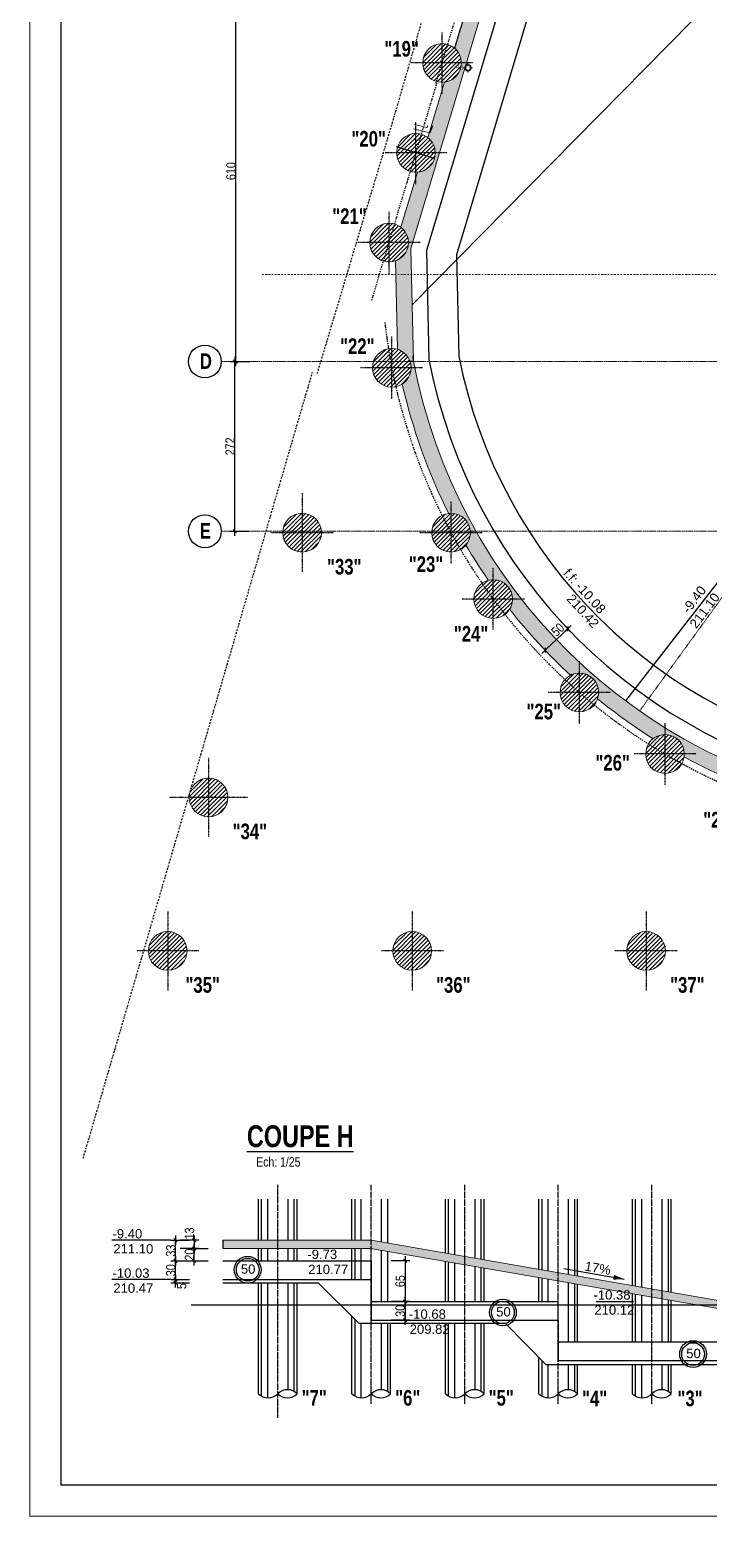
# Model space of a CAD drawing. Header units: millimetres. Extents: x -26249 to 60250, y -21218 to 23336.
# Drawn here: x -9943 to -8854, y 18295 to 20676 of the extents above; entities that cross this region are included whole.
import ezdxf
from ezdxf.enums import TextEntityAlignment as Align

# ---------------------------------------------------------------- set-up
doc = ezdxf.new("R2010")
doc.units = ezdxf.units.MM
for name, pattern in [('CACHEX2', [19.05, 12.7, -6.35]), ('Style de ligne -6', [1.04164, 0.625, -0.20828, 0.06943, -0.13893]), ('TIRETPTX2', [50.8, 25.4, -12.7, 0, -12.7])]:
    doc.linetypes.add(name, pattern=pattern)
for name, color, linetype in [('01_cote_gen', 4, 'Continuous'), ('01_linteaux', 2, 'Continuous'), ('01_murs_sup', 2, 'CACHEX2'), ('01_poch_murs', 253, 'Continuous'), ('01_texte', 230, 'Continuous'), ('AA_COTES', 2, 'Continuous')]:
    doc.layers.add(name, color=color, linetype=linetype)
for name, color, linetype, lineweight in [('01_murs_coup', 5, 'Continuous', 60), ('01_PIEUX', 5, 'Continuous', 60), ('B Général', 7, 'Continuous', 5), ('C ANNOTATIONS-prestations', 7, 'Continuous', 5)]:
    doc.layers.add(name, color=color, linetype=linetype, lineweight=lineweight)
doc.styles.add('Eurostile', font='')
doc.styles.add('impact', font='impact.ttf')
doc.styles.add('MATTE_TXT', font='arial.ttf')
doc.styles.add('STYLE2', font='ARIALN.TTF')
doc.styles.get('Eurostile').set_extended_font_data('Eurostile')
doc.dimstyles.new('JB50', dxfattribs={"dimscale": 0.1, "dimtxt": 150, "dimasz": 15, "dimexe": 0.1, "dimexo": 0.1, "dimgap": 0.09, "dimtad": 1, "dimdec": 1, "dimdsep": 46, "dimtxsty": 'STYLE2', "dimblk1": 'BOND_G', "dimblk2": 'BOND_D', "dimsah": 1, "dimcen": 1.5, "dimdle": 0.01, "dimse1": 1, "dimse2": 1, "dimclrd": 4, "dimclre": 2, "dimclrt": 6, "dimazin": 2, "dimtfac": 2.333333, "dimtdec": 1, "dimtix": 1, "dimtmove": 2, "dimatfit": 3, "dimldrblk": 'BOND_G', "dimfxl": 1, "dimtolj": 1, "dimtzin": 0, "dimarcsym": 0})

# ---------------------------------------------------------------- blocks, each defined once
blk = doc.blocks.new('BOND_G')
at = {"layer": 'AA_COTES', "color": 0}
for p, q in [((5, 0), (-5, 0)), ((1.8, 1.8), (-1.8, -1.8)), ((0, -5), (0, 15))]:
    blk.add_line(p, q, dxfattribs=at)
blk = doc.blocks.new('BOND_D')
at = {"layer": 'AA_COTES', "color": 0}
for p, q in [((5, 0), (-5, 0)), ((-1.8, -1.8), (1.8, 1.8)), ((0, 5), (0, -15))]:
    blk.add_line(p, q, dxfattribs=at)
blk = doc.blocks.new('*D357')
at = {"layer": '01_cote_gen', "color": 4, "lineweight": -2, "ltscale": 3, "transparency": 16777216}
blk.add_line((-9614.3, 19874.4), (-9614.3, 20143.4), dxfattribs=at)
at = {"layer": 'Defpoints', "color": 0, "ltscale": 3, "transparency": 16777216}
for p in [(-9614.3, 20144.9), (-9583.6, 20144.9), (-9606.5, 19872.9)]:
    blk.add_point(p, dxfattribs=at)
at = {"layer": '01_cote_gen', "color": 4, "lineweight": -2, "ltscale": 3, "transparency": 16777216, "xscale": 1.5, "yscale": 1.5, "zscale": 1.5}
for name, p, rotation in [('BOND_D', (-9614.3, 20144.9), 90), ('BOND_G', (-9614.3, 19872.9), 270)]:
    blk.add_blockref(name, p, dxfattribs=dict(at, rotation=rotation))
at = {"layer": '01_cote_gen', "color": 6, "ltscale": 3, "transparency": 16777216, "insert": (-9621.8, 20008.9), "char_height": 15, "attachment_point": 5, "rotation": 90, "style": 'STYLE2'}
blk.add_mtext('\\A1;272', dxfattribs=at)
blk = doc.blocks.new('*D358')
at = {"layer": '01_cote_gen', "color": 4, "lineweight": -2, "ltscale": 3, "transparency": 16777216}
blk.add_line((-9612.8, 20146.4), (-9612.8, 20753.4), dxfattribs=at)
at = {"layer": 'Defpoints', "color": 0, "ltscale": 3, "transparency": 16777216}
for p in [(-9612.8, 20754.9), (-9612.8, 20754.9), (-9583.6, 20144.9)]:
    blk.add_point(p, dxfattribs=at)
at = {"layer": '01_cote_gen', "color": 4, "lineweight": -2, "ltscale": 3, "transparency": 16777216, "xscale": 1.5, "yscale": 1.5, "zscale": 1.5}
for name, p, rotation in [('BOND_D', (-9612.8, 20754.9), 90), ('BOND_G', (-9612.8, 20144.9), 270)]:
    blk.add_blockref(name, p, dxfattribs=dict(at, rotation=rotation))
at = {"layer": '01_cote_gen', "color": 6, "ltscale": 3, "transparency": 16777216, "insert": (-9620.4, 20449.9), "char_height": 15, "attachment_point": 5, "rotation": 90, "style": 'STYLE2'}
blk.add_mtext('\\A1;610', dxfattribs=at)
blk = doc.blocks.new('EP')
at = {"layer": 'B Général', "color": 7, "linetype": 'Continuous', "lineweight": 5}
for p, q in [((-7.5, 0), (-2.5, 0)), ((0, 7.5), (0, 2.5)), ((7.5, 0), (2.5, 0)), ((0, -7.5), (0, -2.5))]:
    blk.add_line(p, q, dxfattribs=at)
at = {"layer": 'B Général', "color": 7, "linetype": 'Continuous', "lineweight": 5, "flags": 128}
for points in [[(-5, 0, -1), (5, 0, -1)], [(-4.3, 0, -1), (4.3, 0, -1)]]:
    blk.add_lwpolyline(points, format="xyb", close=True, dxfattribs=at)
at = {"layer": 'C ANNOTATIONS-prestations', "insert": (7.5, 4), "char_height": 7.05, "attachment_point": 1, "line_spacing_factor": 0.895453, "style": 'Eurostile'}
blk.add_mtext('EP', dxfattribs=at)
blk = doc.blocks.new('*D361')
at = {"layer": '01_cote_gen', "color": 4, "lineweight": -2, "ltscale": 3, "transparency": 16777216}
blk.add_line((-9341.4, 18702.3), (-9341.4, 18640.3), dxfattribs=at)
at = {"layer": 'Defpoints', "color": 0, "ltscale": 3, "transparency": 16777216}
for p in [(-9395.5, 18703.8), (-9353.4, 18638.8), (-9341.4, 18638.8)]:
    blk.add_point(p, dxfattribs=at)
at = {"layer": '01_cote_gen', "color": 4, "lineweight": -2, "ltscale": 3, "transparency": 16777216, "xscale": 1.5, "yscale": 1.5, "zscale": 1.5}
for name, p, rotation in [('BOND_G', (-9341.4, 18703.8), 90), ('BOND_D', (-9341.4, 18638.8), 270)]:
    blk.add_blockref(name, p, dxfattribs=dict(at, rotation=rotation))
at = {"layer": '01_cote_gen', "color": 6, "ltscale": 3, "transparency": 16777216, "insert": (-9349.1, 18671.3), "char_height": 15, "attachment_point": 5, "rotation": 90, "style": 'STYLE2'}
blk.add_mtext('\\A1;65', dxfattribs=at)
blk = doc.blocks.new('*D99')
at = {"layer": '01_cote_gen', "color": 4, "lineweight": -2, "ltscale": 3, "transparency": 16777216}
blk.add_line((-9709.3, 18675.3), (-9709.3, 18702.3), dxfattribs=at)
at = {"layer": 'Defpoints', "color": 0, "ltscale": 3, "transparency": 16777216}
for p in [(-9709.3, 18703.8), (-9677.8, 18703.8), (-9677.8, 18673.8)]:
    blk.add_point(p, dxfattribs=at)
at = {"layer": '01_cote_gen', "color": 4, "lineweight": -2, "ltscale": 3, "transparency": 16777216, "xscale": 1.5, "yscale": 1.5, "zscale": 1.5}
for name, p, rotation in [('BOND_D', (-9709.3, 18703.8), 90), ('BOND_G', (-9709.3, 18673.8), 270)]:
    blk.add_blockref(name, p, dxfattribs=dict(at, rotation=rotation))
at = {"layer": '01_cote_gen', "color": 6, "ltscale": 3, "transparency": 16777216, "insert": (-9717, 18688.8), "char_height": 15, "attachment_point": 5, "rotation": 90, "style": 'STYLE2'}
blk.add_mtext('\\A1;30', dxfattribs=at)
blk = doc.blocks.new('*D100')
at = {"layer": '01_cote_gen', "color": 4, "lineweight": -2, "ltscale": 3, "transparency": 16777216}
blk.add_line((-9709.3, 18705.3), (-9709.3, 18735.3), dxfattribs=at)
at = {"layer": 'Defpoints', "color": 0, "ltscale": 3, "transparency": 16777216}
for p in [(-9709.3, 18736.8), (-9667.8, 18736.8), (-9667.8, 18703.8)]:
    blk.add_point(p, dxfattribs=at)
at = {"layer": '01_cote_gen', "color": 4, "lineweight": -2, "ltscale": 3, "transparency": 16777216, "xscale": 1.5, "yscale": 1.5, "zscale": 1.5}
for name, p, rotation in [('BOND_D', (-9709.3, 18736.8), 90), ('BOND_G', (-9709.3, 18703.8), 270)]:
    blk.add_blockref(name, p, dxfattribs=dict(at, rotation=rotation))
at = {"layer": '01_cote_gen', "color": 6, "ltscale": 3, "transparency": 16777216, "insert": (-9717, 18720.3), "char_height": 15, "attachment_point": 5, "rotation": 90, "style": 'STYLE2'}
blk.add_mtext('\\A1;33', dxfattribs=at)
blk = doc.blocks.new('*D362')
at = {"layer": '01_cote_gen', "color": 4, "lineweight": -2, "ltscale": 3, "transparency": 16777216}
blk.add_line((-9679.3, 18735.3), (-9679.3, 18725.3), dxfattribs=at)
at = {"layer": 'Defpoints', "color": 0, "ltscale": 3, "transparency": 16777216}
for p in [(-9679.3, 18723.8), (-9629.3, 18736.8), (-9629.3, 18723.8)]:
    blk.add_point(p, dxfattribs=at)
at = {"layer": '01_cote_gen', "color": 4, "lineweight": -2, "ltscale": 3, "transparency": 16777216, "xscale": 1.5, "yscale": 1.5, "zscale": 1.5}
for name, p, rotation in [('BOND_G', (-9679.3, 18736.8), 90), ('BOND_D', (-9679.3, 18723.8), 270)]:
    blk.add_blockref(name, p, dxfattribs=dict(at, rotation=rotation))
at = {"layer": '01_cote_gen', "color": 6, "ltscale": 3, "transparency": 16777216, "insert": (-9687, 18747.8), "char_height": 15, "attachment_point": 5, "rotation": 90, "style": 'STYLE2'}
blk.add_mtext('\\A1;13', dxfattribs=at)
blk = doc.blocks.new('*D363')
at = {"layer": '01_cote_gen', "color": 4, "lineweight": -2, "ltscale": 3, "transparency": 16777216}
blk.add_line((-9679.3, 18705.3), (-9679.3, 18722.3), dxfattribs=at)
at = {"layer": 'Defpoints', "color": 0, "ltscale": 3, "transparency": 16777216}
for p in [(-9679.3, 18723.8), (-9629.3, 18723.8), (-9629.3, 18703.8)]:
    blk.add_point(p, dxfattribs=at)
at = {"layer": '01_cote_gen', "color": 4, "lineweight": -2, "ltscale": 3, "transparency": 16777216, "xscale": 1.5, "yscale": 1.5, "zscale": 1.5}
for name, p, rotation in [('BOND_D', (-9679.3, 18723.8), 90), ('BOND_G', (-9679.3, 18703.8), 270)]:
    blk.add_blockref(name, p, dxfattribs=dict(at, rotation=rotation))
at = {"layer": '01_cote_gen', "color": 6, "ltscale": 3, "transparency": 16777216, "insert": (-9687, 18713.8), "char_height": 15, "attachment_point": 5, "rotation": 90, "style": 'STYLE2'}
blk.add_mtext('\\A1;20', dxfattribs=at)
blk = doc.blocks.new('*D364')
at = {"layer": '01_cote_gen', "color": 4, "lineweight": -2, "ltscale": 3, "transparency": 16777216}
blk.add_line((-9709.3, 18670.3), (-9709.3, 18672.3), dxfattribs=at)
at = {"layer": 'Defpoints', "color": 0, "ltscale": 3, "transparency": 16777216}
for p in [(-9709.3, 18673.8), (-9633.8, 18673.8), (-9633.8, 18668.8)]:
    blk.add_point(p, dxfattribs=at)
at = {"layer": '01_cote_gen', "color": 4, "lineweight": -2, "ltscale": 3, "transparency": 16777216, "xscale": 1.5, "yscale": 1.5, "zscale": 1.5}
for name, p, rotation in [('BOND_D', (-9709.3, 18673.8), 90), ('BOND_G', (-9709.3, 18668.8), 270)]:
    blk.add_blockref(name, p, dxfattribs=dict(at, rotation=rotation))
at = {"layer": '01_cote_gen', "color": 6, "ltscale": 3, "transparency": 16777216, "insert": (-9699.5, 18663.3), "char_height": 15, "attachment_point": 5, "rotation": 90, "style": 'STYLE2'}
blk.add_mtext('\\A1;5', dxfattribs=at)
blk = doc.blocks.new('*D101')
at = {"layer": '01_cote_gen', "color": 4, "lineweight": -2, "ltscale": 3, "transparency": 16777216}
blk.add_line((-9341.4, 18637.3), (-9341.4, 18610.3), dxfattribs=at)
at = {"layer": 'Defpoints', "color": 0, "ltscale": 3, "transparency": 16777216}
for p in [(-9325.1, 18638.8), (-9341.4, 18608.8), (-9329.4, 18608.8)]:
    blk.add_point(p, dxfattribs=at)
at = {"layer": '01_cote_gen', "color": 4, "lineweight": -2, "ltscale": 3, "transparency": 16777216, "xscale": 1.5, "yscale": 1.5, "zscale": 1.5}
for name, p, rotation in [('BOND_G', (-9341.4, 18638.8), 90), ('BOND_D', (-9341.4, 18608.8), 270)]:
    blk.add_blockref(name, p, dxfattribs=dict(at, rotation=rotation))
at = {"layer": '01_cote_gen', "color": 6, "ltscale": 3, "transparency": 16777216, "insert": (-9349.1, 18623.8), "char_height": 15, "attachment_point": 5, "rotation": 90, "style": 'STYLE2'}
blk.add_mtext('\\A1;30', dxfattribs=at)
blk = doc.blocks.new('*D103')
at = {"layer": '01_cote_gen', "color": 4, "lineweight": -2, "ltscale": 3, "transparency": 16777216}
blk.add_line((-9081.7, 19715.6), (-9115.8, 19683.3), dxfattribs=at)
at = {"layer": 'Defpoints', "color": 0, "ltscale": 3, "transparency": 16777216}
for p in [(-9083.3, 19719.5), (-9119.7, 19685.2), (-9116.9, 19682.3)]:
    blk.add_point(p, dxfattribs=at)
at = {"layer": '01_cote_gen', "color": 4, "lineweight": -2, "ltscale": 3, "transparency": 16777216, "xscale": 1.5, "yscale": 1.5, "zscale": 1.5}
for name, p, rotation in [('BOND_G', (-9080.6, 19716.6), 43.38451321348879), ('BOND_D', (-9116.9, 19682.3), 223.3845132134888)]:
    blk.add_blockref(name, p, dxfattribs=dict(at, rotation=rotation))
at = {"layer": '01_cote_gen', "color": 6, "ltscale": 3, "transparency": 16777216, "insert": (-9096.5, 19715.2), "char_height": 15, "attachment_point": 5, "rotation": 43.3845, "style": 'STYLE2'}
blk.add_mtext('\\A1;50', dxfattribs=at)

msp = doc.modelspace()

# ---------------------------------------------------------------- hatches: boundary and pattern name
at = {"layer": '01_poch_murs', "ltscale": 3}
h = msp.add_hatch(color=256, dxfattribs=at)
h.dxf.hatch_style = 1
h.paths.add_polyline_path([(-9331.339, 20284.242), (-9356.347, 20284.242), (-9353.452, 20164.532, -0.24019341), (-9333.27, 20144.894), (-9327.881, 20144.894, -0.00015236), (-9327.982, 20145.424)])
h.paths.add_polyline_path([(-9332.346, 20325.856), (-9329.446, 20335.509), (-9336.035, 20335.509, -0.31949789), (-9356.878, 20306.22), (-9356.347, 20284.242), (-9331.339, 20284.242)])
h.paths.add_polyline_path([(-9286.29, 20479.176), (-9292.879, 20479.176, -0.39358937), (-9321.682, 20448.254), (-9348.162, 20360.102, -0.23315293), (-9336.035, 20335.509), (-9329.446, 20335.509)])
h.paths.add_polyline_path([(-9203.468, 20754.894), (-9210.033, 20754.894, -0.27382054), (-9235.337, 20735.989), (-9262.067, 20646.904, -0.22061203), (-9251.092, 20623.239), (-9243.015, 20623.239)])
h.paths.add_polyline_path([(-9243.015, 20623.239), (-9251.092, 20623.239, -0.37970291), (-9278.404, 20592.459), (-9305.014, 20503.775, -0.23323419), (-9292.879, 20479.176), (-9286.29, 20479.176)])
h.paths.add_polyline_path([(-9199.888, 20766.811), (-9207.651, 20766.811, -0.09897303), (-9210.033, 20754.894), (-9203.468, 20754.894)])
h.paths.add_polyline_path([(-9159.01, 20902.894), (-9165.129, 20902.894, -0.31805083), (-9192.269, 20879.523), (-9218.915, 20790.718, -0.22379554), (-9207.651, 20766.811), (-9199.888, 20766.811)])
h.paths.add_polyline_path([(-9113.633, 21053.955), (-9120.77, 21053.955, -0.39010005), (-9149.199, 21023.062), (-9175.765, 20934.526, -0.22696715), (-9164.211, 20910.383), (-9156.76, 20910.383)])
h.paths.add_polyline_path([(-9156.76, 20910.383), (-9164.211, 20910.383, -0.06108135), (-9165.129, 20902.894), (-9159.01, 20902.894)])
h.paths.add_polyline_path([(-9081.822, 21159.856), (-9088.728, 21159.856, -0.39264435), (-9117.43, 21128.941), (-9132.616, 21078.33, -0.23012756), (-9120.77, 21053.955), (-9113.633, 21053.955)])
at = {"layer": '01_poch_murs'}
h = msp.add_hatch(dxfattribs=at)
h.set_pattern_fill('ANSI31', color=256, scale=1.5)
h.set_pattern_definition([(45, (-27490.784, 29326.507), (-3.367596, 3.367596), [])])
h.paths.add_polyline_path([(-9282.092, 20654.239, 0.41421356), (-9313.092, 20623.239), (-9282.092, 20623.239)])
h.paths.add_polyline_path([(-9282.092, 20623.239), (-9313.092, 20623.239, 0.41421356), (-9282.092, 20592.239)])
h.paths.add_polyline_path([(-9282.092, 20654.239), (-9282.092, 20623.239), (-9251.092, 20623.239, 0.41421356)])
h.paths.add_polyline_path([(-9251.092, 20623.239), (-9282.092, 20623.239), (-9282.092, 20592.239, 0.41421356)])
h = msp.add_hatch(dxfattribs=at)
h.set_pattern_fill('ANSI31', color=256, scale=1.5)
h.set_pattern_definition([(45, (-27532.5715, 29182.444), (-3.367596, 3.367596), [])])
h.paths.add_polyline_path([(-9323.879, 20510.176, 0.41421356), (-9354.879, 20479.176), (-9323.879, 20479.176)])
h.paths.add_polyline_path([(-9323.879, 20479.176), (-9354.879, 20479.176, 0.41421356), (-9323.879, 20448.176)])
h.paths.add_polyline_path([(-9323.879, 20510.176), (-9323.879, 20479.176), (-9292.879, 20479.176, 0.41421356)])
h.paths.add_polyline_path([(-9292.879, 20479.176), (-9323.879, 20479.176), (-9323.879, 20448.176, 0.41421356)])
h = msp.add_hatch(dxfattribs=at)
h.set_pattern_fill('ANSI31', color=256, scale=1.5)
h.set_pattern_definition([(45, (-27575.7275, 29038.777), (-3.367596, 3.367596), [])])
h.paths.add_polyline_path([(-9367.035, 20366.509, 0.41421356), (-9398.035, 20335.509), (-9367.035, 20335.509)])
h.paths.add_polyline_path([(-9367.035, 20335.509), (-9398.035, 20335.509, 0.41421356), (-9367.035, 20304.509)])
h.paths.add_polyline_path([(-9367.035, 20366.509), (-9367.035, 20335.509), (-9336.035, 20335.509, 0.41421356)])
h.paths.add_polyline_path([(-9336.035, 20335.509), (-9367.035, 20335.509), (-9367.035, 20304.509, 0.41421356)])
h = msp.add_hatch(dxfattribs=at)
h.set_pattern_fill('ANSI31', color=256, scale=1.5)
h.set_pattern_definition([(45, (-27571.314, 28838.1866), (-3.367596, 3.367596), [])])
h.paths.add_polyline_path([(-9362.622, 20165.919, 0.41421356), (-9393.622, 20134.919), (-9362.622, 20134.919)])
h.paths.add_polyline_path([(-9362.622, 20134.919), (-9393.622, 20134.919, 0.41421356), (-9362.622, 20103.919)])
h.paths.add_polyline_path([(-9362.622, 20165.919), (-9362.622, 20134.919), (-9331.622, 20134.919, 0.41421356)])
h.paths.add_polyline_path([(-9331.622, 20134.919), (-9362.622, 20134.919), (-9362.622, 20103.919, 0.41421356)])
at = {"layer": '01_poch_murs', "ltscale": 3}
h = msp.add_hatch(color=256, dxfattribs=at)
h.dxf.hatch_style = 1
h.paths.add_polyline_path([(-8146.63, 19454.648), (-8146.63, 19481.295, -0.08988956), (-8457.58, 19424.938), (-8457.58, 19399.938, 0.04526016), (-8293.662, 19414.806, -0.67849209), (-8237.346, 19426.959, 0.02604617)])
h.paths.add_polyline_path([(-8474.935, 19400.103, 0.00476298), (-8457.58, 19399.938), (-8457.58, 19424.938, -0.08931239), (-8766.628, 19480.585), (-8766.628, 19467.789, -0.13008306), (-8762.484, 19452.477, 0.06483466), (-8532.472, 19403.022, -0.67849209)])
h.paths.add_polyline_path([(-9227.718, 19872.894), (-9236.719, 19872.894, -0.01849545), (-9236.634, 19870.602, -0.17536086), (-9243.812, 19850.765, 0.01836853), (-9207.915, 19794.297, -0.49138029), (-9169.062, 19764.308, -0.14032709), (-9173.759, 19747.903, 0.03953732), (-9076.203, 19642.189, -0.56206299), (-9030.959, 19614.655, -0.08428614), (-9032.696, 19604.424, 0.03011723), (-8943.648, 19540.446, -0.62413653), (-8893.614, 19515.977, -0.03818521), (-8893.975, 19511.263, 0.02375935), (-8816.136, 19473.467, -0.50393185), (-8766.628, 19467.789), (-8766.628, 19480.585, -0.17612289)])
h.paths.add_polyline_path([(-9327.881, 20144.894), (-9333.27, 20144.894, -0.08208068), (-9331.622, 20134.919, -0.25539534), (-9345.878, 20108.83, 0.06071622), (-9271.327, 19901.382, -0.42758212), (-9236.719, 19872.894), (-9227.718, 19872.894, -0.08234246)])
at = {"layer": '01_poch_murs'}
h = msp.add_hatch(dxfattribs=at)
h.set_pattern_fill('ANSI31', color=256, scale=1.5)
h.set_pattern_definition([(45, (-27715.145, 28573.87), (-3.367596, 3.367596), [])])
h.paths.add_polyline_path([(-9506.452, 19901.602, 0.41421356), (-9537.452, 19870.602), (-9506.452, 19870.602)])
h.paths.add_polyline_path([(-9506.452, 19870.602), (-9537.452, 19870.602, 0.41421356), (-9506.452, 19839.602)])
h.paths.add_polyline_path([(-9506.452, 19901.602), (-9506.452, 19870.602), (-9475.452, 19870.602, 0.41421356)])
h.paths.add_polyline_path([(-9475.452, 19870.602), (-9506.452, 19870.602), (-9506.452, 19839.602, 0.41421356)])
h = msp.add_hatch(dxfattribs=at)
h.set_pattern_fill('ANSI31', color=256, scale=1.5)
h.set_pattern_definition([(45, (-27476.3266, 28573.87), (-3.367596, 3.367596), [])])
h.paths.add_polyline_path([(-9267.634, 19901.602, 0.41421356), (-9298.634, 19870.602), (-9267.634, 19870.602)])
h.paths.add_polyline_path([(-9267.634, 19870.602), (-9298.634, 19870.602, 0.41421356), (-9267.634, 19839.602)])
h.paths.add_polyline_path([(-9267.634, 19901.602), (-9267.634, 19870.602), (-9236.634, 19870.602, 0.41421356)])
h.paths.add_polyline_path([(-9236.634, 19870.602), (-9267.634, 19870.602), (-9267.634, 19839.602, 0.41421356)])
h = msp.add_hatch(dxfattribs=at)
h.set_pattern_fill('ANSI31', color=256, scale=1.5)
h.set_pattern_definition([(45, (-27408.754, 28467.576), (-3.367596, 3.367596), [])])
h.paths.add_polyline_path([(-9200.062, 19795.308, 0.41421356), (-9231.062, 19764.308), (-9200.062, 19764.308)])
h.paths.add_polyline_path([(-9200.062, 19764.308), (-9231.062, 19764.308, 0.41421356), (-9200.062, 19733.308)])
h.paths.add_polyline_path([(-9200.062, 19795.308), (-9200.062, 19764.308), (-9169.062, 19764.308, 0.41421356)])
h.paths.add_polyline_path([(-9169.062, 19764.308), (-9200.062, 19764.308), (-9200.062, 19733.308, 0.41421356)])
h = msp.add_hatch(dxfattribs=at)
h.set_pattern_fill('ANSI31', color=256, scale=1.5)
h.set_pattern_definition([(45, (-27270.651, 28317.9227), (-3.367596, 3.367596), [])])
h.paths.add_polyline_path([(-9061.959, 19645.655, 0.41421356), (-9092.959, 19614.655), (-9061.959, 19614.655)])
h.paths.add_polyline_path([(-9061.959, 19614.655), (-9092.959, 19614.655, 0.41421356), (-9061.959, 19583.655)])
h.paths.add_polyline_path([(-9061.959, 19645.655), (-9061.959, 19614.655), (-9030.959, 19614.655, 0.41421356)])
h.paths.add_polyline_path([(-9030.959, 19614.655), (-9061.959, 19614.655), (-9061.959, 19583.655, 0.41421356)])
h = msp.add_hatch(dxfattribs=at)
h.set_pattern_fill('ANSI31', color=256, scale=1.5)
h.set_pattern_definition([(45, (-27133.3067, 28219.245), (-3.367596, 3.367596), [])])
h.paths.add_polyline_path([(-8924.614, 19546.977, 0.41421356), (-8955.614, 19515.977), (-8924.614, 19515.977)])
h.paths.add_polyline_path([(-8924.614, 19515.977), (-8955.614, 19515.977, 0.41421356), (-8924.614, 19484.977)])
h.paths.add_polyline_path([(-8924.614, 19546.977), (-8924.614, 19515.977), (-8893.614, 19515.977, 0.41421356)])
h.paths.add_polyline_path([(-8893.614, 19515.977), (-8924.614, 19515.977), (-8924.614, 19484.977, 0.41421356)])
h = msp.add_hatch(dxfattribs=at)
h.set_pattern_fill('ANSI31', color=256, scale=1.5)
h.set_pattern_definition([(45, (-27865.0595, 28149.707), (-3.367596, 3.367596), [])])
h.paths.add_polyline_path([(-9656.367, 19477.439, 0.41421356), (-9687.367, 19446.439), (-9656.367, 19446.439)])
h.paths.add_polyline_path([(-9656.367, 19446.439), (-9687.367, 19446.439, 0.41421356), (-9656.367, 19415.439)])
h.paths.add_polyline_path([(-9656.367, 19477.439), (-9656.367, 19446.439), (-9625.367, 19446.439, 0.41421356)])
h.paths.add_polyline_path([(-9625.367, 19446.439), (-9656.367, 19446.439), (-9656.367, 19415.439, 0.41421356)])
h = msp.add_hatch(dxfattribs=at)
h.set_pattern_fill('ANSI31', color=256, scale=1.5)
h.set_pattern_definition([(45, (-27930.6676, 27903.6837), (-3.367596, 3.367596), [])])
h.paths.add_polyline_path([(-9721.975, 19231.416, 0.41421356), (-9752.975, 19200.416), (-9721.975, 19200.416)])
h.paths.add_polyline_path([(-9721.975, 19200.416), (-9752.975, 19200.416, 0.41421356), (-9721.975, 19169.416)])
h.paths.add_polyline_path([(-9721.975, 19231.416), (-9721.975, 19200.416), (-9690.975, 19200.416, 0.41421356)])
h.paths.add_polyline_path([(-9690.975, 19200.416), (-9721.975, 19200.416), (-9721.975, 19169.416, 0.41421356)])
h = msp.add_hatch(dxfattribs=at)
h.set_pattern_fill('ANSI31', color=256, scale=1.5)
h.set_pattern_definition([(45, (-27538.6497, 27903.6837), (-3.367596, 3.367596), [])])
h.paths.add_polyline_path([(-9329.957, 19231.416, 0.41421356), (-9360.957, 19200.416), (-9329.957, 19200.416)])
h.paths.add_polyline_path([(-9329.957, 19200.416), (-9360.957, 19200.416, 0.41421356), (-9329.957, 19169.416)])
h.paths.add_polyline_path([(-9329.957, 19231.416), (-9329.957, 19200.416), (-9298.957, 19200.416, 0.41421356)])
h.paths.add_polyline_path([(-9298.957, 19200.416), (-9329.957, 19200.416), (-9329.957, 19169.416, 0.41421356)])
h = msp.add_hatch(dxfattribs=at)
h.set_pattern_fill('ANSI31', color=256, scale=1.5)
h.set_pattern_definition([(45, (-27163.602, 27903.6837), (-3.367596, 3.367596), [])])
h.paths.add_polyline_path([(-8954.91, 19231.416, 0.41421356), (-8985.91, 19200.416), (-8954.91, 19200.416)])
h.paths.add_polyline_path([(-8954.91, 19200.416), (-8985.91, 19200.416, 0.41421356), (-8954.91, 19169.416)])
h.paths.add_polyline_path([(-8954.91, 19231.416), (-8954.91, 19200.416), (-8923.91, 19200.416, 0.41421356)])
h.paths.add_polyline_path([(-8923.91, 19200.416), (-8954.91, 19200.416), (-8954.91, 19169.416, 0.41421356)])
at = {"layer": '01_poch_murs', "ltscale": 3}
h = msp.add_hatch(color=256, dxfattribs=at)
h.dxf.hatch_style = 1
h.paths.add_polyline_path([(-9395.494, 18736.779), (-9633.761, 18736.779), (-9633.761, 18723.779), (-9396.613, 18723.779), (-8929.761, 18642.829), (-8929.761, 18656.023)])
h.paths.add_polyline_path([(-8929.761, 18656.023), (-8929.761, 18642.829), (-8671.761, 18598.093), (-8671.761, 18611.287)])
h.paths.add_polyline_path([(-8661.761, 18609.554), (-8671.761, 18611.287), (-8671.761, 18598.093), (-8661.761, 18596.36)])
h.paths.add_polyline_path([(-8645.761, 18606.779), (-8661.761, 18609.554), (-8661.761, 18596.36), (-8645.761, 18593.585)])

# ---------------------------------------------------------------- linework, layer by layer
at = {"layer": '01_cote_gen', "ltscale": 3}
msp.add_line((-9294.21, 20470.19), (-9355.204, 20488.645), dxfattribs=at)
at = {"layer": '01_cote_gen'}
msp.add_line((-8795.761, 18632.788), (-9684.299, 18632.788), dxfattribs=at)
at = {"layer": '01_linteaux', "linetype": 'TIRETPTX2', "ltscale": 0.07}
for p, q in [((-9291.913, 20590.779), (-9085.229, 21273.876)), ((-9394.745, 20243.197), (-9289.043, 20595.329))]:
    msp.add_line(p, q, dxfattribs=at)
at = {"layer": '01_linteaux'}
for p, q in [((-9026.97, 21255.559), (-9307.257, 20322.478)), ((-9307.257, 20322.478), (-9303.04, 20148.094)), ((-9576.494, 18736.779), (-9576.494, 18802.779)), ((-9514.494, 18736.779), (-9514.494, 18802.779)), ((-9426.494, 18736.779), (-9426.494, 18802.779)), ((-9276.676, 18716.177), (-9276.676, 18802.779)), ((-9214.676, 18705.426), (-9214.676, 18802.779)), ((-9126.761, 18690.182), (-9126.761, 18802.779)), ((-9064.761, 18679.432), (-9064.761, 18802.779)), ((-8976.761, 18664.173), (-8976.761, 18802.779)), ((-8914.761, 18653.422), (-8914.761, 18802.779)), ((-9576.494, 18703.779), (-9576.494, 18723.779)), ((-9514.494, 18703.779), (-9514.494, 18723.779)), ((-9426.494, 18673.779), (-9426.494, 18723.779)), ((-9633.761, 18703.779), (-9395.494, 18703.779)), ((-9395.494, 18703.779), (-9395.494, 18673.779)), ((-9276.676, 18638.779), (-9276.676, 18702.983)), ((-9214.676, 18638.779), (-9214.676, 18692.232)), ((-9126.761, 18638.779), (-9126.761, 18676.988)), ((-9633.761, 18673.779), (-9395.494, 18673.779)), ((-9633.761, 18668.779), (-9480.631, 18668.779)), ((-9576.494, 18490.849), (-9576.494, 18668.779)), ((-9514.494, 18490.849), (-9514.494, 18668.779)), ((-9480.631, 18668.779), (-9415.432, 18603.779)), ((-9395.494, 18673.643), (-9395.494, 18638.779)), ((-9064.761, 18573.828), (-9064.761, 18666.238)), ((-8976.761, 18573.581), (-8976.761, 18650.979)), ((-9395.494, 18638.779), (-9095.761, 18638.779)), ((-9395.494, 18638.779), (-9395.494, 18608.779)), ((-9095.761, 18608.779), (-9095.761, 18638.779)), ((-8914.761, 18573.406), (-8914.761, 18640.228)), ((-9426.494, 18490.849), (-9426.494, 18614.808)), ((-9415.432, 18603.779), (-9180.761, 18603.779)), ((-9415.432, 18603.779), (-9180.761, 18603.779)), ((-9395.494, 18608.779), (-9095.761, 18608.779)), ((-9364.494, 18490.849), (-9364.494, 18603.779)), ((-9276.676, 18490.849), (-9276.676, 18603.779)), ((-9214.676, 18490.849), (-9214.676, 18603.779)), ((-9180.761, 18603.779), (-9115.698, 18537.616)), ((-9095.761, 18608.779), (-9095.761, 18573.916)), ((-9095.761, 18543.916), (-9095.761, 18573.916)), ((-9095.761, 18573.916), (-9095.761, 18543.916)), ((-8645.761, 18573.779), (-9095.761, 18573.779)), ((-9126.761, 18490.849), (-9126.761, 18548.865)), ((-9115.698, 18537.616), (-8645.761, 18537.616)), ((-8645.761, 18543.779), (-9095.761, 18543.779)), ((-9064.761, 18490.849), (-9064.761, 18537.654)), ((-8976.761, 18490.849), (-8976.761, 18537.616)), ((-8914.761, 18490.849), (-8914.761, 18537.616))]:
    msp.add_line(p, q, dxfattribs=at)
at = {"layer": '01_linteaux', "linetype": 'TIRETPTX2', "ltscale": 0.01}
for p, q in [((-9282.092, 20573.239), (-9282.092, 20673.239)), ((-9232.092, 20623.239), (-9332.092, 20623.239)), ((-9323.879, 20429.176), (-9323.879, 20529.176)), ((-9273.879, 20479.176), (-9373.879, 20479.176)), ((-9367.035, 20285.509), (-9367.035, 20385.509)), ((-9317.035, 20335.509), (-9417.035, 20335.509)), ((-9362.622, 20084.919), (-9362.622, 20184.919)), ((-9312.622, 20134.919), (-9412.622, 20134.919)), ((-9506.452, 19933.761), (-9506.452, 19807.444)), ((-9267.634, 19820.602), (-9267.634, 19920.602)), ((-9456.452, 19870.602), (-9556.452, 19870.602)), ((-9217.634, 19870.602), (-9317.634, 19870.602)), ((-9200.062, 19714.308), (-9200.062, 19814.308)), ((-9150.062, 19764.308), (-9250.062, 19764.308)), ((-9061.959, 19564.655), (-9061.959, 19664.655)), ((-9011.959, 19614.655), (-9111.959, 19614.655)), ((-8924.614, 19465.977), (-8924.614, 19565.977)), ((-9656.267, 19509.597), (-9656.467, 19383.281)), ((-8874.614, 19515.977), (-8974.614, 19515.977)), ((-9593.209, 19446.439), (-9719.525, 19446.439)), ((-9721.975, 19263.574), (-9721.975, 19137.258)), ((-9329.757, 19263.574), (-9329.957, 19137.258)), ((-8954.91, 19263.574), (-8954.91, 19137.258)), ((-9672.075, 19200.416), (-9772.075, 19200.416)), ((-9279.957, 19200.416), (-9379.957, 19200.416)), ((-8904.91, 19200.416), (-9004.91, 19200.416))]:
    msp.add_line(p, q, dxfattribs=at)
at = {"layer": '01_linteaux', "linetype": 'TIRETPTX2', "ltscale": 0.02}
for p, q in [((-9545.494, 18452.319), (-9545.494, 18825.779)), ((-9395.494, 18474.852), (-9395.494, 18825.779)), ((-9245.676, 18474.852), (-9245.676, 18825.779)), ((-9095.761, 18474.852), (-9095.761, 18825.779)), ((-8945.761, 18474.852), (-8945.761, 18825.779))]:
    msp.add_line(p, q, dxfattribs=at)
at = {"layer": '01_linteaux', "linetype": 'TIRETPTX2', "ltscale": 0.07}
msp.add_arc((-8457.58, 20310.938), 922, 186.438912, 321.928747, dxfattribs=at)
at = {"layer": '01_linteaux'}
for centre, radius, start, end in [((-8457.58, 20310.938), 861, 190.90223, 327.854668), ((-9560.994, 18505.919), 21.618, 224.193871, 315.806129), ((-9529.994, 18475.779), 21.618, 44.193871, 135.806129), ((-9529.994, 18505.919), 21.618, 224.193871, 315.806129), ((-9410.994, 18505.919), 21.618, 224.193871, 315.806129), ((-9379.994, 18475.779), 21.618, 44.193871, 135.806129), ((-9379.994, 18505.919), 21.618, 224.193871, 315.806129), ((-9261.176, 18505.919), 21.618, 224.193871, 315.806129), ((-9230.176, 18475.779), 21.618, 44.193871, 135.806129), ((-9230.176, 18505.919), 21.618, 224.193871, 315.806129), ((-9111.261, 18505.919), 21.618, 224.193871, 315.806129), ((-9080.261, 18475.779), 21.618, 44.193871, 135.806129), ((-9080.261, 18505.919), 21.618, 224.193871, 315.806129), ((-8961.261, 18505.919), 21.618, 224.193871, 315.806129), ((-8930.261, 18475.779), 21.618, 44.193871, 135.806129), ((-8930.261, 18505.919), 21.618, 224.193871, 315.806129)]:
    msp.add_arc(centre, radius, start, end, dxfattribs=at)
at = {"layer": '01_linteaux', "color": 5, "linetype": 'TIRETPTX2', "ltscale": 0.1}
for points in [[(-9357.85, 20539.92), (-9265.837, 20857.379), (-9173.824, 21174.839)], [(-9369.339, 20501.605), (-9363.595, 20520.762), (-9357.85, 20539.92)], [(-9482.115, 20125.486), (-9425.727, 20313.545), (-9369.339, 20501.605)], [(-9857.382, 18868.175), (-9673.58, 19497.979), (-9489.779, 20127.784)]]:
    msp.add_open_spline(points, degree=2, dxfattribs=at)
at = {"layer": '01_murs_coup', "linetype": 'Continuous', "lineweight": 5}
for p, q in [((-9943.175, 22494.572), (-9943.175, 18294.572)), ((-9050.735, 21263.342), (-9332.346, 20325.856)), ((-9235.337, 20735.989), (-9262.067, 20646.904)), ((-9278.404, 20592.459), (-9305.014, 20503.775)), ((-9321.682, 20448.254), (-9348.162, 20360.102)), ((-9332.346, 20325.856), (-9327.982, 20145.424)), ((-9356.878, 20306.22), (-9353.452, 20164.532)), ((-9633.761, 18736.779), (-9395.494, 18736.779)), ((-9633.761, 18723.779), (-9396.613, 18723.779)), ((-9396.613, 18723.779), (-8645.761, 18593.585)), ((-9395.494, 18736.779), (-8645.761, 18606.779)), ((1506.825, 18294.572), (-9943.175, 18294.572))]:
    msp.add_line(p, q, dxfattribs=at)
at = {"layer": '01_murs_coup', "linetype": 'TIRETPTX2', "lineweight": 5, "ltscale": 0.1}
msp.add_line((-9570.722, 20284.242), (-7317.385, 20284.242), dxfattribs=at)
at = {"layer": '01_murs_coup', "linetype": 'Continuous', "lineweight": 5}
for radius, start, end in [(886, 190.766696, 329.706046), (911, 192.817881, 206.715951), (911, 210.33993, 214.549215), (911, 218.173194, 227.229764), (911, 230.853743, 237.754019), (911, 241.377998, 246.822215)]:
    msp.add_arc((-8457.58, 20310.938), radius, start, end, dxfattribs=at)
at = {"layer": '01_murs_sup', "ltscale": 0.05}
for p, q in [((-9235.337, 20735.989), (-9262.067, 20646.904)), ((-9297.318, 20522.561), (-9301.869, 20511.344))]:
    msp.add_line(p, q, dxfattribs=at)
at = {"layer": '01_PIEUX', "linetype": 'Continuous', "lineweight": 5}
for centre in [(-9282.092, 20623.239), (-9323.879, 20479.176), (-9367.035, 20335.509), (-9362.622, 20134.919), (-9506.452, 19870.602), (-9267.634, 19870.602), (-9200.062, 19764.308), (-9061.959, 19614.655), (-8924.614, 19515.977), (-9656.367, 19446.439), (-9721.975, 19200.416), (-9329.957, 19200.416), (-8954.91, 19200.416)]:
    msp.add_circle(centre, 31, dxfattribs=at)
at = {"layer": '01_poch_murs', "ltscale": 3}
for p, q in [((-9327.881, 20144.894), (-9328.204, 20154.585)), ((-9327.881, 20144.894), (-9333.27, 20144.894)), ((-9633.761, 18736.779), (-9633.761, 18723.779))]:
    msp.add_line(p, q, dxfattribs=at)
at = {"layer": '01_poch_murs', "linetype": 'CACHEX2', "lineweight": 5, "ltscale": 0.1}
msp.add_line((-8645.671, 20024.868), (-8965.581, 19584.549), dxfattribs=at)
at = {"layer": '01_poch_murs'}
for p, q in [((-9571.494, 18736.779), (-9571.494, 18802.779)), ((-9561.494, 18736.779), (-9561.494, 18802.779)), ((-9529.494, 18802.779), (-9529.494, 18736.779)), ((-9519.494, 18802.779), (-9519.494, 18736.779)), ((-9421.494, 18736.779), (-9421.494, 18802.779)), ((-9411.494, 18736.779), (-9411.494, 18802.779)), ((-9379.494, 18802.779), (-9379.494, 18734.005)), ((-9369.494, 18802.779), (-9369.494, 18732.271)), ((-9271.676, 18715.31), (-9271.676, 18802.779)), ((-9261.676, 18713.576), (-9261.676, 18802.779)), ((-9229.676, 18802.779), (-9229.676, 18708.027)), ((-9219.676, 18802.779), (-9219.676, 18706.293)), ((-9121.761, 18689.315), (-9121.761, 18802.779)), ((-9111.761, 18687.581), (-9111.761, 18802.779)), ((-9079.761, 18802.779), (-9079.761, 18682.033)), ((-9069.761, 18802.779), (-9069.761, 18680.299)), ((-8971.761, 18663.306), (-8971.761, 18802.779)), ((-8961.761, 18661.572), (-8961.761, 18802.779)), ((-8929.761, 18802.779), (-8929.761, 18573.448)), ((-8919.761, 18802.779), (-8919.761, 18654.289)), ((-9571.494, 18703.779), (-9571.494, 18723.779)), ((-9561.494, 18703.779), (-9561.494, 18723.779)), ((-9529.494, 18723.779), (-9529.494, 18703.779)), ((-9519.494, 18723.779), (-9519.494, 18703.779)), ((-9421.494, 18673.779), (-9421.494, 18723.779)), ((-9411.494, 18673.779), (-9411.494, 18723.779)), ((-9379.494, 18720.811), (-9379.494, 18638.779)), ((-9369.494, 18719.077), (-9369.494, 18638.779)), ((-9271.676, 18638.779), (-9271.676, 18702.116)), ((-9261.676, 18638.779), (-9261.676, 18700.382)), ((-9229.676, 18694.833), (-9229.676, 18638.779)), ((-9219.676, 18693.099), (-9219.676, 18638.779)), ((-9121.761, 18638.779), (-9121.761, 18676.121)), ((-9111.761, 18638.779), (-9111.761, 18674.387)), ((-9571.494, 18487.022), (-9571.494, 18668.779)), ((-9561.494, 18484.306), (-9561.494, 18668.779)), ((-9529.494, 18668.779), (-9529.494, 18497.392)), ((-9519.494, 18668.779), (-9519.494, 18494.676)), ((-9079.761, 18668.839), (-9079.761, 18573.871)), ((-9069.761, 18667.105), (-9069.761, 18573.842)), ((-8971.761, 18573.566), (-8971.761, 18650.112)), ((-8961.761, 18573.538), (-8961.761, 18648.378)), ((-8919.761, 18641.095), (-8919.761, 18573.42)), ((-9421.494, 18487.022), (-9421.494, 18609.823)), ((-9411.494, 18484.306), (-9411.494, 18603.779)), ((-9379.494, 18603.779), (-9379.494, 18497.392)), ((-9369.494, 18603.779), (-9369.494, 18494.676)), ((-9271.676, 18487.022), (-9271.676, 18603.779)), ((-9261.676, 18484.306), (-9261.676, 18603.779)), ((-9229.676, 18603.779), (-9229.676, 18497.392)), ((-9219.676, 18603.779), (-9219.676, 18494.676)), ((-9121.761, 18487.022), (-9121.761, 18543.781)), ((-9111.761, 18484.306), (-9111.761, 18537.616)), ((-9079.761, 18537.616), (-9079.761, 18497.392)), ((-9069.761, 18537.67), (-9069.761, 18494.676)), ((-8971.761, 18487.022), (-8971.761, 18537.616)), ((-8961.761, 18484.306), (-8961.761, 18537.616)), ((-8929.761, 18537.616), (-8929.761, 18497.392)), ((-8919.761, 18537.616), (-8919.761, 18494.676))]:
    msp.add_line(p, q, dxfattribs=at)
at = {"layer": '01_texte'}
for p, q in [((-9893.175, 22444.572), (-9893.175, 18344.572)), ((-8981.427, 21240.625), (-9259.173, 20316.005)), ((-8731.168, 20842.894), (-9330.164, 20235.64)), ((-9259.173, 20316.005), (-9255.238, 20153.297)), ((-8987.58, 19600.941), (-8457.563, 20283.774)), ((-9716.822, 18736.779), (-9811.322, 18736.779)), ((-9087.07, 18691.419), (-8990.188, 18674.621)), ((-9716.822, 18673.779), (-9811.322, 18673.779)), ((-9034.988, 18638.779), (-8975.2, 18638.779)), ((1506.825, 18344.572), (-9893.175, 18344.572))]:
    msp.add_line(p, q, dxfattribs=at)
for centre, radius in [((-9662.354, 20144.894), 26.337), ((-9662.354, 19872.894), 26.337), ((-9593.711, 18689.619), 21.397), ((-9593.711, 18689.619), 18.157), ((-9184.386, 18621.139), 21.397), ((-9184.386, 18621.139), 18.157), ((-8879.646, 18554.462), 21.397), ((-8879.646, 18554.462), 18.157)]:
    msp.add_circle(centre, radius, dxfattribs=at)
msp.add_arc((-8457.58, 20310.938), 813.087, 191.179286, 327.854668, dxfattribs=at)
for points in [[(-8990.188, 18674.621), (-9007.646, 18673.714), (-9006.984, 18677.533)], [(-8990.188, 18674.621), (-9006.322, 18681.352), (-9006.984, 18677.533)]]:
    msp.add_solid(points, dxfattribs=at)
at = {"layer": 'B Général', "color": 98, "linetype": 'Continuous', "lineweight": 13, "true_color": 0x004400}
for p, q in [((-9301.869, 20511.344), (-9328.015, 20517.673)), ((-9306.561, 20519.682), (-9326.367, 20524.477)), ((-9304.665, 20522.561), (-9306.561, 20519.682)), ((-9297.318, 20522.561), (-9301.869, 20511.344))]:
    msp.add_line(p, q, dxfattribs=at)
at = {"layer": 'B Général', "color": 1, "linetype": 'Style de ligne -6', "lineweight": 13, "ltscale": 3}
for p, q in [((-7317.385, 20144.894), (-9636.017, 20144.894)), ((-7317.385, 19872.894), (-9636.017, 19872.894))]:
    msp.add_line(p, q, dxfattribs=at)

# ---------------------------------------------------------------- block references
at = {"layer": 'B Général', "color": 7, "xscale": -1}
msp.add_blockref('EP', (-9240.53, 20615.492), dxfattribs=at)

# ---------------------------------------------------------------- texts
at = {"layer": '01_texte', "style": 'impact'}
for s, p in [('"19"', (-9346.895, 20625.918)), ('"20"', (-9399.735, 20481.75)), ('"21"', (-9430.472, 20357.762)), ('"22"', (-9417.928, 20149.483)), ('"33"', (-9438.86, 19796.141)), ('"23"', (-9307.747, 19800.34)), ('"24"', (-9235.528, 19688.582)), ('"25"', (-9119.035, 19563.993)), ('"26"', (-9008.529, 19481.961)), ('"27"', (-8835.669, 19390.553)), ('"34"', (-9590.229, 19371.978)), ('"35"', (-9665.837, 19125.955)), ('"36"', (-9264.019, 19125.955)), ('"37"', (-8888.771, 19125.955)), ('"7"', (-9487.035, 18464.342)), ('"6"', (-9337.035, 18464.342)), ('"5"', (-9187.217, 18464.342)), ('"4"', (-9037.456, 18463.389)), ('"3"', (-8884.487, 18463.389))]:
    msp.add_text(s, height=25, rotation=0, dxfattribs=at).set_placement(p, align=Align.BOTTOM_CENTER)
at = {"layer": '01_texte'}
for s, height, rotation, style, p in [('D', 25, 0, 'impact', (-9670.458, 20132.982)), ('E', 25, 0, 'impact', (-9670.458, 19860.982)), ('f.f: -10.08', 15, 312.264137, 'MATTE_TXT', (-9088.841, 19804.823)), ('210.42', 15, 312.264137, 'MATTE_TXT', (-9083.305, 19763.759)), ('-9.40', 15, 52.825471, 'MATTE_TXT', (-8886.425, 19740.071)), ('211.10', 15, 52.825471, 'MATTE_TXT', (-8874.521, 19715.831)), ('17%%%', 15, 350.163012, 'MATTE_TXT', (-9054.238, 18688.437))]:
    msp.add_text(s, height=height, rotation=rotation, dxfattribs=dict(at, style=style)).set_placement(p)
at = {"layer": '01_texte', "style": 'impact'}
msp.add_text('%%UCOUPE H', height=35, dxfattribs=at).set_placement((-9509.4, 18875.546), align=Align.BOTTOM_CENTER)
at = {"layer": '01_texte', "style": 'MATTE_TXT', "width": 0.8}
msp.add_text('Ech: 1/25', height=15, dxfattribs=at).set_placement((-9544.58, 18850.429), align=Align.BOTTOM_CENTER)
at = {"layer": '01_texte', "style": 'MATTE_TXT'}
for s, p in [('-9.40', (-9810.494, 18739.751)), ('211.10', (-9809.115, 18715.62)), ('-9.73', (-9497.994, 18706.751)), ('50', (-9604.64, 18683.169)), ('-10.03', (-9810.494, 18676.751)), ('210.77', (-9496.615, 18682.62)), ('210.47', (-9809.115, 18652.62)), ('-10.38', (-9039.256, 18641.751)), ('50', (-9195.315, 18614.689)), ('210.12', (-9037.877, 18617.62)), ('-10.68', (-9335.348, 18610.977)), ('209.82', (-9333.969, 18586.845)), ('50', (-8890.575, 18548.012))]:
    msp.add_text(s, height=15, dxfattribs=at).set_placement(p)

# ---------------------------------------------------------------- dimensions: what is measured, and where the dimension line sits
at = {"layer": '01_cote_gen', "ltscale": 3}
for base, p1, p2, picture, middle in [((-9612.756, 20754.894), (-9583.59, 20144.894), (-9612.756, 20754.894), '*D358', (-9620.423, 20449.894)), ((-9614.295, 20144.894), (-9606.506, 19872.894), (-9583.59, 20144.894), '*D357', (-9621.835, 20008.894)), ((-9709.322, 18736.779), (-9667.822, 18703.779), (-9667.822, 18736.779), '*D100', (-9716.989, 18720.279)), ((-9679.322, 18723.779), (-9629.322, 18703.779), (-9629.322, 18723.779), '*D363', (-9686.989, 18713.779)), ((-9709.322, 18703.779), (-9677.761, 18673.779), (-9677.761, 18703.779), '*D99', (-9716.989, 18688.779)), ((-9341.422, 18638.779), (-9395.494, 18703.779), (-9353.422, 18638.779), '*D361', (-9349.089, 18671.279)), ((-9341.422, 18608.779), (-9325.055, 18638.779), (-9329.422, 18608.779), '*D101', (-9349.089, 18623.779))]:
    dim = msp.add_linear_dim(base=base, p1=p1, p2=p2, angle=90, dimstyle='JB50', dxfattribs=at)
    dim.commit()
    dim.dimension.update_dxf_attribs({"geometry": picture, "text_midpoint": middle})
for base, p1, p2, angle, picture, middle, dimtype in [((-9116.913, 19682.275), (-9083.32, 19719.525), (-9119.658, 19685.18), 223.384513, '*D103', (-9096.451, 19715.242), 161), ((-9679.322, 18723.779), (-9629.322, 18736.779), (-9629.322, 18723.779), 90, '*D362', (-9686.989, 18747.779), 160), ((-9709.322, 18673.779), (-9633.761, 18668.779), (-9633.761, 18673.779), 90, '*D364', (-9699.459, 18663.279), 160)]:
    dim = msp.add_linear_dim(base=base, p1=p1, p2=p2, angle=angle, dimstyle='JB50', dxfattribs=at)
    dim.commit()
    dim.dimension.update_dxf_attribs({"geometry": picture, "text_midpoint": middle, "dimtype": dimtype})

doc.saveas('drawing.dxf')
